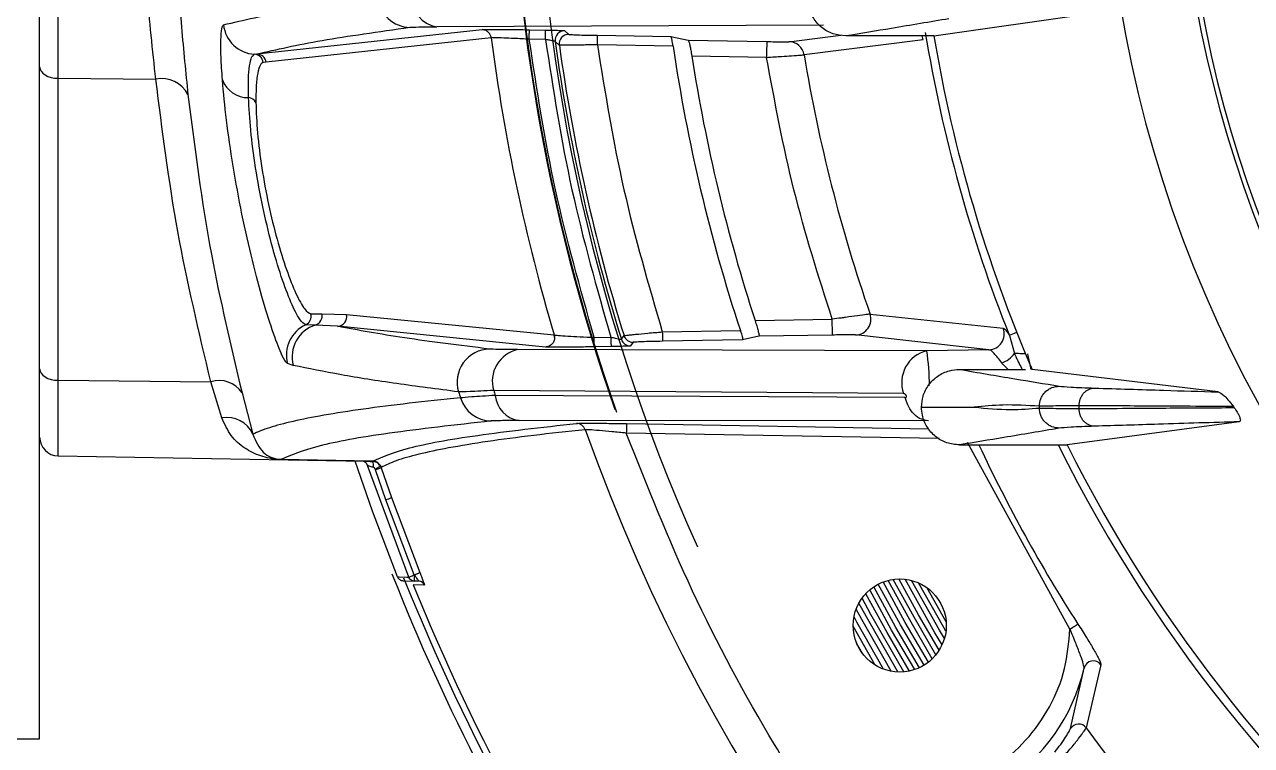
# Model space of a CAD drawing. Extents: x 11 to 120, y 2 to 94.
# Drawn here: x 110.288 to 112.238, y 39.008 to 40.154 of the extents above; entities that cross this region are included whole.
import ezdxf

# ---------------------------------------------------------------- set-up
doc = ezdxf.new("R2010")
doc.units = 0
doc.header["$MEASUREMENT"] = 0
doc.linetypes.add('SLD-Solid', pattern=[0])
doc.layers.add('OBJECT', color=7, linetype='CONTINUOUS')

msp = doc.modelspace()

# ---------------------------------------------------------------- linework, layer by layer
at = {"layer": 'OBJECT'}
for p, q in [((110.3116, 39.0189), (110.3116, 41.8825)), ((110.3411, 40.0686), (110.3411, 40.9692)), ((111.7336, 40.1359), (111.9827, 40.1717)), ((111.5581, 40.153), (110.9429, 40.1506)), ((110.6572, 40.1073), (111.0152, 40.1459)), ((111.0297, 40.1328), (110.6717, 40.0942)), ((111.1158, 40.1303), (111.0901, 40.1307)), ((111.0903, 40.1457), (111.1161, 40.1453)), ((111.1465, 40.1442), (111.1531, 40.1384)), ((111.1987, 40.1369), (111.3153, 40.1348)), ((111.3153, 40.1348), (111.3426, 40.1291)), ((111.3426, 40.1291), (111.4678, 40.1269)), ((111.5031, 40.1268), (111.5856, 40.1372)), ((111.7166, 40.1298), (111.5271, 40.1059)), ((111.7336, 40.1359), (111.5933, 40.1359)), ((111.1379, 40.1214), (111.1314, 40.1272)), ((111.3188, 40.1198), (111.1984, 40.1219)), ((110.6533, 40.1068), (110.6572, 40.1073)), ((110.6717, 40.0942), (110.6672, 40.0937)), ((111.4674, 40.1019), (111.3486, 40.104)), ((110.3411, 40.0686), (110.4964, 40.067)), ((110.3411, 39.5886), (110.3411, 40.0686)), ((110.743, 39.694), (110.7604, 39.6944)), ((110.7604, 39.6944), (110.7993, 39.6931)), ((110.7993, 39.6931), (111.1299, 39.6607)), ((111.4492, 39.6834), (111.5719, 39.6855)), ((111.632, 39.6938), (111.8437, 39.6712)), ((110.7503, 39.6764), (110.7347, 39.6767)), ((110.7852, 39.6744), (110.7503, 39.6764)), ((111.1159, 39.6415), (110.7852, 39.6744)), ((111.3017, 39.6656), (111.4258, 39.6677)), ((111.1305, 39.6565), (111.1299, 39.6608)), ((111.1299, 39.6607), (111.1304, 39.6565)), ((111.1933, 39.6567), (111.2198, 39.6572)), ((111.2201, 39.6422), (111.1936, 39.6417)), ((111.2366, 39.6538), (111.2408, 39.6596)), ((111.2554, 39.649), (111.2512, 39.6432)), ((111.4294, 39.6528), (111.302, 39.6506)), ((111.4552, 39.6585), (111.4294, 39.6528)), ((111.5723, 39.6605), (111.4552, 39.6585)), ((111.8211, 39.6372), (111.609, 39.6606)), ((111.8535, 39.66), (111.8616, 39.6313)), ((111.7221, 39.6355), (111.0716, 39.6373)), ((111.8211, 39.6372), (111.7221, 39.6355)), ((111.8823, 39.6304), (111.8875, 39.6059)), ((110.7149, 39.6123), (110.7057, 39.6151)), ((111.7742, 39.6059), (111.8792, 39.6059)), ((112.1856, 39.5701), (111.8897, 39.6059)), ((110.3411, 39.5886), (110.5838, 39.5861)), ((110.3411, 39.4684), (110.3411, 39.5886)), ((110.6013, 39.5289), (110.5838, 39.5861)), ((110.6334, 39.5688), (110.6506, 39.5028)), ((111.6853, 39.5676), (111.0336, 39.5725)), ((111.688, 39.561), (111.0361, 39.5646)), ((111.7138, 39.5458), (111.7138, 39.546)), ((111.9012, 39.5445), (111.9012, 39.5473)), ((111.9644, 39.5436), (111.9644, 39.5482)), ((111.7249, 39.524), (111.0741, 39.5245)), ((111.2447, 39.5197), (111.7255, 39.5113)), ((112.2191, 39.5228), (111.9454, 39.4859)), ((111.742, 39.496), (111.2444, 39.5047)), ((111.7742, 39.4859), (111.9454, 39.4859)), ((111.9499, 39.1931), (111.7871, 39.4896)), ((110.3411, 39.4684), (110.8286, 39.4599)), ((110.6949, 39.4628), (110.8409, 39.4602)), ((110.8409, 39.4601), (110.6949, 39.4627)), ((110.8985, 39.2757), (110.8328, 39.4534)), ((110.8407, 39.4597), (110.8409, 39.4601)), ((110.8409, 39.4602), (110.8409, 39.4601)), ((110.8454, 39.4463), (110.8451, 39.4473)), ((110.8621, 39.3987), (110.8454, 39.4463)), ((110.8547, 39.4496), (110.8534, 39.4524)), ((110.8548, 39.45), (110.8547, 39.4496)), ((110.8547, 39.4496), (110.8711, 39.4021)), ((110.8548, 39.45), (110.8548, 39.45)), ((110.9073, 39.2793), (110.8621, 39.3987)), ((110.8711, 39.4021), (110.9161, 39.283)), ((110.8806, 39.2763), (110.8834, 39.2762)), ((110.8834, 39.2762), (110.8956, 39.2758)), ((110.8956, 39.2758), (110.8985, 39.2757)), ((110.9161, 39.283), (110.9164, 39.2824)), ((110.8895, 39.27), (110.9075, 39.2694)), ((110.9237, 39.2629), (110.9057, 39.2635)), ((110.9148, 39.2691), (110.9075, 39.2694)), ((111.753, 39.2046), (111.7221, 39.2592)), ((111.6402, 39.136), (111.6052, 39.1978)), ((111.62, 39.1545), (111.6107, 39.171)), ((111.9992, 39.1363), (111.9757, 39.0362)), ((111.9509, 39.0352), (111.9723, 39.1312)), ((110.2636, 39.0189), (110.3116, 39.0189))]:
    msp.add_line(p, q, dxfattribs=at)
at = {"layer": 'OBJECT', "flags": 128}
for points in [[(111.0901, 40.1307), (111.0901, 40.1336), (111.0902, 40.1364), (111.0902, 40.139), (111.0903, 40.1412), (111.0903, 40.1431), (111.0903, 40.1445), (111.0903, 40.1454), (111.0903, 40.1457)], [(111.1158, 40.1303), (111.1159, 40.1332), (111.1159, 40.136), (111.116, 40.1385), (111.116, 40.1408), (111.1161, 40.1427), (111.1161, 40.1441), (111.1161, 40.1449), (111.1161, 40.1453)], [(111.1984, 40.1219), (111.1985, 40.1248), (111.1985, 40.1275), (111.1986, 40.1301), (111.1986, 40.1324), (111.1987, 40.1342), (111.1987, 40.1356), (111.1987, 40.1365), (111.1987, 40.1369)], [(111.7166, 40.1298), (111.7156, 40.134), (111.7148, 40.1359)], [(111.4678, 40.1269), (111.4678, 40.1264), (111.4678, 40.1249), (111.4678, 40.1226), (111.4677, 40.1194), (111.4676, 40.1157), (111.4676, 40.1114), (111.4675, 40.1067), (111.4674, 40.1019)], [(110.3116, 40.0866), (110.3122, 40.0831), (110.3138, 40.0798), (110.3165, 40.0767), (110.3202, 40.074), (110.3247, 40.0717), (110.3298, 40.0701), (110.3353, 40.069), (110.3411, 40.0686)], [(111.5723, 39.6605), (111.5723, 39.6611), (111.5723, 39.6626), (111.5722, 39.6649), (111.5722, 39.668), (111.5721, 39.6718), (111.572, 39.6761), (111.572, 39.6807), (111.5719, 39.6855)], [(111.3017, 39.6656), (111.3018, 39.6627), (111.3018, 39.6599), (111.3019, 39.6573), (111.3019, 39.6551), (111.302, 39.6532), (111.302, 39.6518), (111.302, 39.6509), (111.302, 39.6506)], [(111.8653, 39.6647), (111.8646, 39.6644), (111.8612, 39.6631), (111.8583, 39.6619), (111.856, 39.661), (111.8544, 39.6604), (111.8535, 39.66)], [(111.1936, 39.6417), (111.1936, 39.642), (111.1936, 39.6429), (111.1936, 39.6443), (111.1935, 39.6462), (111.1935, 39.6485), (111.1934, 39.651), (111.1934, 39.6538), (111.1933, 39.6567)], [(111.2198, 39.6572), (111.2199, 39.6543), (111.2199, 39.6515), (111.22, 39.6489), (111.22, 39.6467), (111.2201, 39.6448), (111.2201, 39.6434), (111.2201, 39.6425), (111.2201, 39.6422)], [(111.8794, 39.6305), (111.8792, 39.6305), (111.8762, 39.6306), (111.8733, 39.6308), (111.8706, 39.6309), (111.868, 39.631), (111.8656, 39.6311), (111.8634, 39.6312), (111.8616, 39.6313)], [(110.3116, 39.6066), (110.3122, 39.6031), (110.3138, 39.5998), (110.3165, 39.5967), (110.3202, 39.594), (110.3247, 39.5917), (110.3298, 39.5901), (110.3353, 39.589), (110.3411, 39.5886)], [(111.7138, 39.5458), (111.7143, 39.5459), (111.7147, 39.5459)], [(111.2447, 39.5197), (111.2447, 39.5194), (111.2446, 39.5185), (111.2446, 39.5171), (111.2446, 39.5152), (111.2445, 39.513), (111.2445, 39.5104), (111.2445, 39.5076), (111.2444, 39.5047)], [(110.8806, 39.2763), (110.841, 39.3805), (110.8133, 39.4601)], [(111.7368, 39.1524), (111.7021, 39.2119), (111.669, 39.2722)], [(111.7418, 39.1595), (111.709, 39.2158), (111.6776, 39.2729)], [(111.7466, 39.1682), (111.7352, 39.1874), (111.6876, 39.2724)], [(111.703, 39.1288), (111.6663, 39.1917), (111.6314, 39.2554)], [(111.7105, 39.1318), (111.6732, 39.1956), (111.6378, 39.2602)], [(111.7178, 39.1358), (111.6805, 39.1997), (111.645, 39.2645)], [(111.7247, 39.1406), (111.6878, 39.2038), (111.6526, 39.268)], [(111.731, 39.1461), (111.695, 39.2079), (111.6606, 39.2705)], [(111.7502, 39.178), (111.7423, 39.1915), (111.6979, 39.2705)], [(111.7526, 39.1896), (111.7491, 39.1955), (111.709, 39.2666)], [(111.6762, 39.125), (111.6261, 39.2125), (111.6143, 39.2344)], [(111.6857, 39.1252), (111.6334, 39.2165), (111.6194, 39.2424)], [(111.6946, 39.1265), (111.659, 39.1875), (111.6251, 39.2493)], [(111.6536, 39.1295), (111.6111, 39.2043), (111.6065, 39.2127)], [(111.6656, 39.1262), (111.6187, 39.2084), (111.6098, 39.2247)], [(111.9499, 39.1931), (111.9522, 39.1946), (111.9544, 39.196), (111.9565, 39.1973), (111.9583, 39.1985), (111.9599, 39.1995), (111.9611, 39.2003), (111.962, 39.2009), (111.9625, 39.2012)]]:
    msp.add_lwpolyline(points, dxfattribs=at)
at = {"layer": 'OBJECT'}
msp.add_circle((111.6792, 39.1989), 0.074, dxfattribs=at)
for centre, radius, start, end in [((114.0116, 40.5189), 2.0098, 135.4001, 224.5999), ((114.0116, 40.5189), 1.8907, 138.3698, 221.6302), ((114.0116, 40.5189), 1.8831, 138.6329, 221.3671), ((114.0116, 40.5189), 2.9107, 155.7609, 204.2391), ((114.0116, 40.5189), 2.9515, 160.6731, 199.3269), ((114.0116, 40.5189), 2.9505, 160.5838, 199.4162), ((110.9014, 40.2019), 0.0524, 185.6746, 268.697), ((110.9504, 40.1971), 0.0471, 177.8397, 260.9475), ((110.6562, 40.1592), 0.0525, 186.1133, 266.8308), ((114.0116, 40.5189), 3.0068, 187.3777, 196.5831), ((114.0116, 40.5189), 3.0068, 187.3777, 196.5831), ((111.1463, 40.1292), 0.015, 89.0244, 187.7188), ((111.1528, 40.1234), 0.015, 89.0258, 187.8498), ((114.0116, 40.5189), 2.3227, 189.3487, 201.7023), ((114.0116, 40.5189), 2.31, 189.5438, 203.2808), ((114.0116, 40.5189), 2.9067, 187.7442, 197.3155), ((114.0116, 40.5189), 2.901, 187.876, 197.2309), ((114.0116, 40.5189), 2.7223, 188.4312, 198.2199), ((111.5025, 40.1019), 0.0249, 9.2359, 88.6977), ((110.6524, 40.0919), 0.0149, 6.9843, 86.5632), ((110.6569, 40.0923), 0.0149, 6.9984, 88.6172), ((114.0116, 40.5189), 2.6951, 188.8556, 198.0596), ((114.0116, 40.5189), 2.5186, 189.4377, 199.1243), ((110.5065, 40.0224), 0.0457, 26.2358, 102.7698), ((110.6429, 40.0812), 0.0433, 200.2316, 271.156), ((110.6432, 40.0245), 0.0134, 24.068, 87.8165), ((110.7284, 39.6904), 0.015, 294.9098, 14.052), ((110.7458, 39.6908), 0.015, 287.3222, 14.1875), ((110.7848, 39.6893), 0.015, 271.5619, 14.288), ((111.6084, 39.6857), 0.025, 271.5008, 18.9277), ((110.7565, 39.6288), 0.0526, 114.4662, 195.1019), ((110.7656, 39.6261), 0.0526, 106.9452, 195.2625), ((111.8204, 39.6622), 0.025, 271.5261, 21.1214), ((111.13, 39.6604), 0.000362, 103.4347, 109.635), ((111.2509, 39.6582), 0.015, 197.3297, 270.986), ((111.2551, 39.664), 0.015, 197.2468, 270.984), ((111.0279, 39.5858), 0.0525, 91.4584, 197.2006), ((111.0826, 39.5873), 0.0512, 102.3928, 196.9058), ((111.7342, 39.585), 0.0519, 103.4062, 199.6375), ((111.446, 39.5869), 0.2803, 358.5528, 9.9891), ((111.8306, 39.6522), 0.0374, 286.7506, 326.0142), ((110.5974, 39.5451), 0.0431, 33.247, 108.3204), ((114.0116, 40.5189), 3.1787, 197.364, 197.5454), ((114.0116, 40.5189), 3.1248, 197.6308, 197.7829), ((111.0803, 39.5684), 0.0443, 184.9807, 261.9467), ((111.0307, 39.5761), 0.0523, 197.2322, 268.7609), ((110.6092, 39.4843), 0.0454, 24.1446, 100.0658), ((111.165, 39.5052), 0.0149, 19.2775, 88.7705), ((114.0116, 40.5189), 3.0068, 199.6027, 266.1975), ((110.3416, 39.4984), 0.03, 180, 269), ((114.0116, 40.5189), 2.4363, 205.0881, 212.7431), ((114.0116, 40.5189), 2.3227, 206.4068, 258.4514), ((114.0116, 40.5189), 2.31, 206.5633, 254.6991), ((110.693, 39.4627), 0.00191, 358.8578, 1.1422), ((110.8234, 39.4502), 0.00997, 18.5673, 76.7216), ((110.8279, 39.4526), 0.0147, 350.9731, 29.3084), ((110.8406, 39.4452), 0.015, 18.7103, 88.9774), ((110.8406, 39.4451), 0.015, 18.8085, 88.9923), ((110.7737, 39.5731), 0.1447, 299.5824, 303.4223), ((110.7747, 39.6623), 0.2272, 288.1552, 290.593), ((110.7916, 39.6036), 0.2166, 288.9925, 291.55), ((114.0116, 40.5189), 3.375, 201.519, 213.2401), ((114.0116, 40.5189), 3.36, 201.7309, 215.6734), ((110.8374, 39.4602), 0.1939, 291.1312, 293.9487), ((110.9758, 39.2743), 0.0685, 176.0346, 184.1048), ((110.9582, 39.1577), 0.1315, 108.561, 112.7149), ((114.0116, 40.5189), 3.35, 202.0083, 215.5044), ((110.9144, 39.2592), 0.00999, 22.1046, 88.0008), ((111.9869, 39.1275), 0.0151, 35.4458, 165.8624), ((111.6792, 39.1989), 0.3008, 259.9202, 346.9959), ((111.9636, 39.0272), 0.015, 36.4432, 148.2671), ((114.0116, 40.5189), 2.5186, 216.0659, 237.6208)]:
    msp.add_arc(centre, radius, start, end, dxfattribs=at)
at = {"layer": 'OBJECT', "color": 7, "linetype": 'SLD-Solid', "lineweight": 15}
for radius, start, end in [(5.0469, 185.0381, 264.7135), (4.9469, 185.8926, 264.1122), (4.8857, 186.0606, 263.9478), (4.6263, 186.7976, 263.2024), (4.4142, 187.4899, 262.5279)]:
    msp.add_arc((114.0116, 40.5189), radius, start, end, dxfattribs=at)
at = {"layer": 'OBJECT'}
msp.add_ellipse((113.6409, 40.5189), major_axis=(1.7429, 0), ratio=0.977124, start_param=3.749125, end_param=3.750253, dxfattribs=at)
for points, knots in [([(110.4964, 40.067), (110.4938, 40.09), (110.4889, 40.1345), (110.4824, 40.2064), (110.476, 40.2936), (110.4711, 40.398), (110.4691, 40.5184), (110.471, 40.6389), (110.4766, 40.757), (110.4854, 40.8704), (110.4927, 40.9374), (110.4964, 40.9708)], [0, 0, 0, 0, 0.08716, 0.168378, 0.249872, 0.377198, 0.499566, 0.621999, 0.749352, 0.874781, 1, 1, 1, 1]), ([(110.5213, 40.5189), (110.5216, 40.4763), (110.5224, 40.3909), (110.5282, 40.2665), (110.5367, 40.1479), (110.5439, 40.0777), (110.5474, 40.0426)], [0, 0, 0, 0, 0.249549, 0.499968, 0.749833, 1, 1, 1, 1]), ([(110.604, 40.1536), (110.636, 40.1611), (110.6996, 40.1758), (110.7996, 40.1898), (110.8492, 40.1968)], [0, 0, 0, 0, 0.50338, 1, 1, 1, 1]), ([(111.5933, 40.1359), (111.5865, 40.1366), (111.5728, 40.1379), (111.5546, 40.1484), (111.541, 40.1638), (111.534, 40.1806), (111.5333, 40.1915), (111.533, 40.1958)], [0, 0, 0, 0, 0.217202, 0.434334, 0.650167, 0.864393, 1, 1, 1, 1]), ([(110.6023, 40.0662), (110.6014, 40.079), (110.5997, 40.1044), (110.5996, 40.1314), (110.6009, 40.1496), (110.603, 40.1523), (110.604, 40.1536)], [0, 0, 0, 0, 0.251427, 0.50031, 0.75055, 1, 1, 1, 1]), ([(110.6572, 40.1073), (110.6888, 40.1145), (110.752, 40.1289), (110.8508, 40.1427), (110.9002, 40.1496)], [0, 0, 0, 0, 0.499931, 1, 1, 1, 1]), ([(110.9002, 40.1496), (110.9037, 40.1498), (110.9108, 40.1503), (110.9323, 40.1505), (110.9429, 40.1506)], [0, 0, 0, 0, 0.50155, 1, 1, 1, 1]), ([(111.7574, 40.1632), (111.7271, 40.1581), (111.6732, 40.149), (111.6177, 40.1399), (111.5933, 40.1359)], [0, 0, 0, 0, 0.560008, 1, 1, 1, 1]), ([(111.0152, 40.1459), (111.0173, 40.146), (111.0213, 40.1462), (111.0392, 40.1463), (111.0629, 40.1462), (111.0812, 40.1459), (111.0903, 40.1457)], [0, 0, 0, 0, 0.249736, 0.499486, 0.74926, 1, 1, 1, 1]), ([(111.0297, 40.1328), (111.0293, 40.1345), (111.0285, 40.138), (111.0251, 40.1423), (111.0204, 40.1453), (111.0169, 40.1457), (111.0152, 40.1459)], [0, 0, 0, 0, 0.241912, 0.499998, 0.758083, 1, 1, 1, 1]), ([(111.0901, 40.1307), (111.082, 40.1311), (111.0673, 40.1319), (111.0484, 40.1327), (111.0346, 40.133), (111.0313, 40.1329), (111.0297, 40.1328)], [0, 0, 0, 0, 0.275543, 0.500053, 0.755367, 1, 1, 1, 1]), ([(111.1933, 39.6567), (111.1712, 39.7346), (111.127, 39.8905), (111.1024, 40.0507), (111.0901, 40.1307)], [0, 0, 0, 0, 0.5, 1, 1, 1, 1]), ([(111.1314, 40.1272), (111.1311, 40.1273), (111.1307, 40.1275), (111.1287, 40.128), (111.1264, 40.1284), (111.1234, 40.129), (111.1197, 40.1297), (111.1172, 40.1301), (111.1158, 40.1303)], [0, 0, 0, 0, 0.237397, 0.365483, 0.49985, 0.685091, 0.826417, 1, 1, 1, 1]), ([(111.1158, 40.1303), (111.1283, 40.0504), (111.1531, 39.8905), (111.1976, 39.7349), (111.2198, 39.6572)], [0, 0, 0, 0, 0.5, 1, 1, 1, 1]), ([(111.1161, 40.1453), (111.12, 40.1452), (111.1278, 40.1451), (111.1378, 40.1448), (111.1449, 40.1445), (111.146, 40.1443), (111.1465, 40.1442)], [0, 0, 0, 0, 0.250074, 0.499948, 0.749383, 1, 1, 1, 1]), ([(111.1531, 40.1384), (111.1538, 40.1383), (111.1554, 40.1381), (111.1661, 40.1376), (111.1811, 40.1372), (111.1928, 40.137), (111.1987, 40.1369)], [0, 0, 0, 0, 0.249938, 0.499709, 0.749412, 1, 1, 1, 1]), ([(111.3188, 40.1198), (111.3185, 40.1215), (111.318, 40.1249), (111.3171, 40.1295), (111.3162, 40.1329), (111.3156, 40.1346), (111.3154, 40.1348), (111.3153, 40.1348)], [0, 0, 0, 0, 0.220986, 0.441921, 0.663505, 0.883737, 1, 1, 1, 1]), ([(111.3426, 40.1291), (111.3429, 40.1288), (111.3435, 40.1281), (111.3448, 40.1236), (111.3463, 40.1172), (111.3476, 40.1102), (111.3483, 40.1057), (111.3486, 40.104)], [0, 0, 0, 0, 0.215815, 0.431524, 0.64986, 0.870923, 1, 1, 1, 1]), ([(111.1984, 40.1219), (111.1934, 40.1218), (111.1856, 40.1216), (111.1708, 40.1214), (111.1581, 40.1212), (111.148, 40.1211), (111.1403, 40.1212), (111.1389, 40.1213), (111.1379, 40.1214)], [0, 0, 0, 0, 0.160614, 0.251042, 0.500138, 0.632039, 0.759464, 1, 1, 1, 1]), ([(111.1984, 40.1219), (111.2109, 40.0447), (111.236, 39.8905), (111.2798, 39.7406), (111.3017, 39.6656)], [0, 0, 0, 0, 0.499999, 1, 1, 1, 1]), ([(111.4678, 40.1269), (111.4721, 40.1269), (111.4806, 40.1267), (111.4917, 40.1266), (111.5001, 40.1267), (111.5021, 40.1268), (111.5031, 40.1268)], [0, 0, 0, 0, 0.250056, 0.500017, 0.749736, 1, 1, 1, 1]), ([(110.6438, 40.0379), (110.6436, 40.0481), (110.6433, 40.0682), (110.6452, 40.0895), (110.6484, 40.1037), (110.6517, 40.1058), (110.6533, 40.1068)], [0, 0, 0, 0, 0.2510338, 0.4998421, 0.7502371, 1, 1, 1, 1]), ([(110.6672, 40.0937), (110.6654, 40.0928), (110.6619, 40.0909), (110.6581, 40.0778), (110.6556, 40.0581), (110.6555, 40.0394), (110.6555, 40.03)], [0, 0, 0, 0, 0.249686, 0.500038, 0.748854, 1, 1, 1, 1]), ([(111.4674, 40.1019), (111.4718, 40.1022), (111.48, 40.1027), (111.4938, 40.1035), (111.5088, 40.1044), (111.5223, 40.1054), (111.5255, 40.1058), (111.5271, 40.1059)], [0, 0, 0, 0, 0.150498, 0.284212, 0.500574, 0.757154, 1, 1, 1, 1]), ([(111.5719, 39.6855), (111.5501, 39.7538), (111.5066, 39.8905), (111.4805, 40.0314), (111.4674, 40.1019)], [0, 0, 0, 0, 0.499999, 1, 1, 1, 1]), ([(110.5838, 39.5861), (110.5649, 39.6655), (110.527, 39.8249), (110.5066, 39.9862), (110.4964, 40.067)], [0, 0, 0, 0, 0.498788, 1, 1, 1, 1]), ([(110.7057, 39.6151), (110.7031, 39.6181), (110.698, 39.6241), (110.6839, 39.6604), (110.6673, 39.7123), (110.6497, 39.778), (110.6329, 39.8521), (110.6188, 39.9291), (110.6079, 40.0043), (110.6041, 40.0456), (110.6023, 40.0662)], [0, 0, 0, 0, 0.125399, 0.250033, 0.374938, 0.500007, 0.625107, 0.75017, 0.875155, 1, 1, 1, 1]), ([(110.5474, 40.0426), (110.5582, 39.9578), (110.5785, 39.799), (110.616, 39.642), (110.6334, 39.5688)], [0, 0, 0, 0, 0.5337315, 1, 1, 1, 1]), ([(110.7347, 39.6767), (110.7316, 39.6787), (110.7254, 39.6826), (110.7114, 39.7108), (110.6959, 39.7518), (110.6802, 39.8043), (110.6659, 39.8641), (110.6544, 39.9266), (110.6464, 39.9878), (110.6446, 40.0212), (110.6438, 40.0379)], [0, 0, 0, 0, 0.1259449, 0.2510612, 0.3759101, 0.5005463, 0.6251221, 0.7498254, 0.8747778, 1, 1, 1, 1]), ([(110.6555, 40.03), (110.656, 40.0145), (110.6572, 39.9834), (110.6644, 39.9262), (110.6751, 39.8676), (110.6888, 39.8116), (110.7041, 39.7627), (110.7193, 39.7247), (110.7333, 39.699), (110.7397, 39.6957), (110.743, 39.694)], [0, 0, 0, 0, 0.124851, 0.24967, 0.374508, 0.499432, 0.624474, 0.749587, 0.874619, 1, 1, 1, 1]), ([(111.4492, 39.6834), (111.4501, 39.6805), (111.452, 39.6748), (111.4541, 39.6672), (111.4553, 39.6616), (111.4556, 39.6589), (111.4553, 39.6586), (111.4552, 39.6585)], [0, 0, 0, 0, 0.226997, 0.454286, 0.673654, 0.882632, 1, 1, 1, 1]), ([(111.632, 39.6938), (111.6304, 39.6936), (111.6271, 39.6933), (111.6128, 39.6913), (111.5978, 39.6892), (111.5839, 39.6873), (111.5766, 39.6862), (111.5719, 39.6855)], [0, 0, 0, 0, 0.239222, 0.499413, 0.749031, 0.83492, 1, 1, 1, 1]), ([(111.0266, 39.6383), (110.9794, 39.6441), (110.8848, 39.6559), (110.8185, 39.6682), (110.7852, 39.6744)], [0, 0, 0, 0, 0.498752, 1, 1, 1, 1]), ([(111.2408, 39.6596), (111.2417, 39.6597), (111.2432, 39.66), (111.251, 39.6609), (111.2613, 39.6619), (111.2783, 39.6635), (111.2939, 39.6649), (111.3017, 39.6656)], [0, 0, 0, 0, 0.243736, 0.370645, 0.50077, 0.750266, 1, 1, 1, 1]), ([(111.4258, 39.6677), (111.4264, 39.666), (111.4275, 39.6626), (111.4287, 39.658), (111.4295, 39.6547), (111.4297, 39.6531), (111.4295, 39.6529), (111.4294, 39.6528)], [0, 0, 0, 0, 0.227063, 0.454414, 0.673651, 0.882512, 1, 1, 1, 1]), ([(111.8437, 39.6712), (111.8449, 39.6706), (111.8473, 39.6694), (111.8515, 39.6631), (111.8535, 39.66)], [0, 0, 0, 0, 0.502301, 1, 1, 1, 1]), ([(111.1305, 39.6565), (111.1303, 39.6546), (111.1299, 39.6516), (111.128, 39.648), (111.1254, 39.645), (111.1213, 39.6422), (111.1176, 39.6417), (111.1159, 39.6415)], [0, 0, 0, 0, 0.251224, 0.383336, 0.515964, 0.770806, 1, 1, 1, 1]), ([(111.1936, 39.6417), (111.1843, 39.6416), (111.1657, 39.6413), (111.1413, 39.6411), (111.1226, 39.6412), (111.1181, 39.6414), (111.1159, 39.6415)], [0, 0, 0, 0, 0.250139, 0.500157, 0.750082, 1, 1, 1, 1]), ([(111.1299, 39.6608), (111.1316, 39.6605), (111.1353, 39.66), (111.1506, 39.659), (111.1708, 39.6578), (111.1858, 39.6571), (111.1933, 39.6567)], [0, 0, 0, 0, 0.239397, 0.499824, 0.74984, 1, 1, 1, 1]), ([(111.2198, 39.6572), (111.2222, 39.6566), (111.2263, 39.6557), (111.2309, 39.6547), (111.2336, 39.6542), (111.2353, 39.6539), (111.2364, 39.6537), (111.2365, 39.6538), (111.2366, 39.6538)], [0, 0, 0, 0, 0.289508, 0.499704, 0.634355, 0.761754, 0.883155, 1, 1, 1, 1]), ([(111.2512, 39.6432), (111.251, 39.6432), (111.2508, 39.6431), (111.2482, 39.6429), (111.2423, 39.6427), (111.232, 39.6424), (111.2241, 39.6423), (111.2201, 39.6422)], [0, 0, 0, 0, 0.12539, 0.250871, 0.500279, 0.749234, 1, 1, 1, 1]), ([(111.302, 39.6506), (111.2961, 39.6505), (111.2842, 39.6502), (111.2688, 39.6498), (111.2599, 39.6494), (111.256, 39.6492), (111.2556, 39.6491), (111.2554, 39.649)], [0, 0, 0, 0, 0.2497964, 0.4993225, 0.7486393, 0.8742464, 1, 1, 1, 1]), ([(111.609, 39.6606), (111.6079, 39.6607), (111.6058, 39.6608), (111.5969, 39.6608), (111.5854, 39.6608), (111.5767, 39.6606), (111.5723, 39.6605)], [0, 0, 0, 0, 0.249807, 0.499703, 0.749172, 1, 1, 1, 1]), ([(111.0716, 39.6373), (111.0604, 39.6374), (111.0381, 39.6375), (111.0304, 39.638), (111.0266, 39.6383)], [0, 0, 0, 0, 0.501563, 1, 1, 1, 1]), ([(111.8413, 39.6164), (111.8371, 39.6219), (111.8305, 39.6303), (111.8241, 39.6362), (111.8221, 39.6369), (111.8211, 39.6372)], [0, 0, 0, 0, 0.4980807, 0.7579403, 1, 1, 1, 1]), ([(111.8616, 39.6313), (111.862, 39.6303), (111.8627, 39.6288), (111.8638, 39.6262), (111.8654, 39.6227), (111.8684, 39.6164), (111.8714, 39.6105), (111.8735, 39.6065), (111.8738, 39.6059)], [0, 0, 0, 0, 0.120326, 0.194795, 0.319342, 0.535997, 0.929097, 1, 1, 1, 1]), ([(110.9777, 39.5702), (110.9441, 39.5746), (110.875, 39.5835), (110.7866, 39.5975), (110.7392, 39.6073), (110.7149, 39.6123)], [0, 0, 0, 0, 0.315, 0.648332, 1, 1, 1, 1]), ([(111.7138, 39.546), (111.7144, 39.5519), (111.7155, 39.5645), (111.7246, 39.582), (111.7392, 39.5962), (111.7566, 39.6045), (111.7688, 39.6055), (111.7742, 39.6059)], [0, 0, 0, 0, 0.187681, 0.400355, 0.613499, 0.82795, 1, 1, 1, 1]), ([(111.7742, 39.6059), (111.8033, 39.6009), (111.8554, 39.5921), (111.9092, 39.5832), (111.9329, 39.5793)], [0, 0, 0, 0, 0.560011, 1, 1, 1, 1]), ([(111.8514, 39.6059), (111.8507, 39.6065), (111.8468, 39.6099), (111.8438, 39.6134), (111.8413, 39.6164)], [0, 0, 0, 0, 0.177897, 1, 1, 1, 1]), ([(111.0336, 39.5725), (111.0195, 39.5717), (110.9917, 39.5702), (110.9824, 39.5702), (110.9777, 39.5702)], [0, 0, 0, 0, 0.509049, 1, 1, 1, 1]), ([(111.0361, 39.5646), (111.0221, 39.5637), (110.9944, 39.562), (110.9853, 39.5611), (110.9808, 39.5606)], [0, 0, 0, 0, 0.5068029, 1, 1, 1, 1]), ([(111.688, 39.561), (111.6884, 39.561), (111.6889, 39.5611), (111.6894, 39.5615), (111.6897, 39.562), (111.6898, 39.5626), (111.6898, 39.5633), (111.6896, 39.564), (111.6892, 39.565), (111.6884, 39.566), (111.6874, 39.5668), (111.6863, 39.5674), (111.6856, 39.5675), (111.6853, 39.5676)], [0, 0, 0, 0, 0.1357382, 0.1945999, 0.250836, 0.311594, 0.3751405, 0.4380521, 0.5008882, 0.6198025, 0.7509404, 0.873702, 1, 1, 1, 1]), ([(111.9012, 39.5473), (111.9016, 39.5514), (111.9023, 39.5575), (111.9062, 39.565), (111.9103, 39.5701), (111.9154, 39.5742), (111.9228, 39.5782), (111.929, 39.5789), (111.9329, 39.5793)], [0, 0, 0, 0, 0.239492, 0.368378, 0.5, 0.631621, 0.760514, 1, 1, 1, 1]), ([(111.9329, 39.5793), (111.9377, 39.5788), (111.9473, 39.5777), (111.9749, 39.5767), (111.9887, 39.5762)], [0, 0, 0, 0, 0.498895, 1, 1, 1, 1]), ([(111.9644, 39.5482), (111.9648, 39.5517), (111.9653, 39.5571), (111.9684, 39.5636), (111.9715, 39.5681), (111.9754, 39.5717), (111.981, 39.5752), (111.9857, 39.5758), (111.9887, 39.5762)], [0, 0, 0, 0, 0.239573, 0.368439, 0.5, 0.631568, 0.760427, 1, 1, 1, 1]), ([(111.9887, 39.5762), (112.0256, 39.5751), (112.0915, 39.573), (112.1568, 39.571), (112.1856, 39.5701)], [0, 0, 0, 0, 0.559989, 1, 1, 1, 1]), ([(112.1856, 39.5701), (112.1882, 39.5688), (112.1924, 39.5668), (112.2008, 39.5585), (112.2068, 39.5507), (112.2099, 39.5467)], [0, 0, 0, 0, 0.472798, 0.731903, 1, 1, 1, 1]), ([(110.9808, 39.5606), (110.9528, 39.5578), (110.8961, 39.552), (110.824, 39.5427), (110.7623, 39.5331), (110.7129, 39.5233), (110.6745, 39.5133), (110.6586, 39.5063), (110.6506, 39.5028)], [0, 0, 0, 0, 0.1611428, 0.3277987, 0.4999716, 0.6645325, 0.8312073, 1, 1, 1, 1]), ([(111.7248, 39.524), (111.72, 39.5249), (111.7107, 39.5265), (111.6994, 39.5364), (111.6918, 39.5483), (111.6892, 39.557), (111.688, 39.561)], [0, 0, 0, 0, 0.295102, 0.569758, 0.80696, 1, 1, 1, 1]), ([(111.7147, 39.5459), (111.7145, 39.5459), (111.7142, 39.546), (111.714, 39.546), (111.7138, 39.546)], [0, 0, 0, 0, 0.56004, 1, 1, 1, 1]), ([(111.7742, 39.4859), (111.7673, 39.4866), (111.7537, 39.4879), (111.7355, 39.4984), (111.7219, 39.5138), (111.7148, 39.5306), (111.7141, 39.5415), (111.7138, 39.5458)], [0, 0, 0, 0, 0.217201, 0.43433, 0.650163, 0.86439, 1, 1, 1, 1]), ([(111.7147, 39.5459), (111.7148, 39.5459), (111.7294, 39.5459), (111.7544, 39.5459), (111.7819, 39.5459), (111.795, 39.5459), (111.7976, 39.5459), (111.7977, 39.5459)], [0, 0, 0, 0, 0.002464, 0.527442, 0.903158, 0.997088, 1, 1, 1, 1]), ([(111.9012, 39.5473), (111.8819, 39.5485), (111.8474, 39.5507), (111.8129, 39.5474), (111.7977, 39.5459)], [0, 0, 0, 0, 0.559937, 1, 1, 1, 1]), ([(111.7977, 39.5459), (111.817, 39.544), (111.8515, 39.5407), (111.886, 39.5433), (111.9012, 39.5445)], [0, 0, 0, 0, 0.560064, 1, 1, 1, 1]), ([(111.9644, 39.5482), (111.9491, 39.548), (111.9185, 39.5477), (111.907, 39.5475), (111.9012, 39.5473)], [0, 0, 0, 0, 0.500038, 1, 1, 1, 1]), ([(111.9329, 39.5125), (111.929, 39.5129), (111.9228, 39.5136), (111.9154, 39.5176), (111.9103, 39.5217), (111.9062, 39.5268), (111.9023, 39.5343), (111.9016, 39.5405), (111.9012, 39.5445)], [0, 0, 0, 0, 0.239487, 0.368379, 0.500001, 0.631623, 0.760519, 1, 1, 1, 1]), ([(111.9012, 39.5445), (111.907, 39.5443), (111.9185, 39.5441), (111.9491, 39.5438), (111.9644, 39.5436)], [0, 0, 0, 0, 0.499962, 1, 1, 1, 1]), ([(112.2099, 39.5467), (112.1641, 39.5471), (112.0823, 39.5476), (112.0004, 39.548), (111.9644, 39.5482)], [0, 0, 0, 0, 0.5599969, 1, 1, 1, 1]), ([(111.9644, 39.5436), (112.0105, 39.5439), (112.0927, 39.5445), (112.1749, 39.545), (112.211, 39.5452)], [0, 0, 0, 0, 0.5599982, 1, 1, 1, 1]), ([(112.211, 39.5452), (112.2119, 39.5439), (112.2133, 39.5419), (112.2155, 39.5385), (112.2171, 39.5356), (112.2184, 39.5331), (112.2195, 39.5306), (112.2205, 39.5278), (112.2212, 39.5236), (112.22, 39.5231), (112.2191, 39.5228)], [0, 0, 0, 0, 0.113354, 0.188716, 0.241997, 0.295667, 0.342485, 0.417956, 0.560437, 1, 1, 1, 1]), ([(110.6949, 39.4627), (110.6945, 39.4627), (110.6935, 39.4627), (110.6914, 39.4628), (110.6883, 39.463), (110.6833, 39.4636), (110.6747, 39.465), (110.6586, 39.4693), (110.6374, 39.4798), (110.6146, 39.4991), (110.6058, 39.519), (110.6013, 39.5289)], [0, 0, 0, 0, 0.006485, 0.013719, 0.031593, 0.062972, 0.125806, 0.2514, 0.500146, 0.748658, 1, 1, 1, 1]), ([(111.0741, 39.5245), (111.063, 39.5245), (111.0407, 39.5245), (111.0333, 39.5241), (111.0295, 39.5239)], [0, 0, 0, 0, 0.4986893, 1, 1, 1, 1]), ([(111.9887, 39.5156), (111.9857, 39.516), (111.981, 39.5166), (111.9754, 39.5201), (111.9715, 39.5237), (111.9684, 39.5282), (111.9653, 39.5347), (111.9648, 39.5401), (111.9644, 39.5436)], [0, 0, 0, 0, 0.239574, 0.368432, 0.49999, 0.63155, 0.760416, 1, 1, 1, 1]), ([(111.0295, 39.5239), (110.9722, 39.5175), (110.8575, 39.5046), (110.746, 39.4842), (110.7119, 39.4699), (110.6949, 39.4628)], [0, 0, 0, 0, 0.333112, 0.666662, 1, 1, 1, 1]), ([(110.8409, 39.4602), (110.8574, 39.4672), (110.8904, 39.4813), (110.9984, 39.5013), (111.1097, 39.5138), (111.1653, 39.5201)], [0, 0, 0, 0, 0.3333562, 0.6669607, 1, 1, 1, 1]), ([(111.1791, 39.5101), (111.151, 39.5071), (111.0938, 39.5009), (111.0217, 39.4912), (110.9606, 39.4812), (110.9125, 39.471), (110.876, 39.4607), (110.8619, 39.4536), (110.8548, 39.45)], [0, 0, 0, 0, 0.160827, 0.327495, 0.500007, 0.664527, 0.83119, 1, 1, 1, 1]), ([(111.1653, 39.5201), (111.1675, 39.5202), (111.172, 39.5204), (111.1914, 39.5204), (111.2164, 39.5202), (111.2352, 39.5199), (111.2447, 39.5197)], [0, 0, 0, 0, 0.249711, 0.499494, 0.749374, 1, 1, 1, 1]), ([(111.2444, 39.5047), (111.2367, 39.5054), (111.2214, 39.5069), (111.2007, 39.5088), (111.1845, 39.51), (111.1808, 39.5101), (111.1791, 39.5101)], [0, 0, 0, 0, 0.2507602, 0.5007351, 0.7604517, 1, 1, 1, 1]), ([(111.9329, 39.5125), (111.9037, 39.5075), (111.8515, 39.4987), (111.7978, 39.4898), (111.7742, 39.4859)], [0, 0, 0, 0, 0.560009, 1, 1, 1, 1]), ([(111.9887, 39.5156), (111.9749, 39.5151), (111.9473, 39.5141), (111.9377, 39.513), (111.9329, 39.5125)], [0, 0, 0, 0, 0.501105, 1, 1, 1, 1]), ([(112.2191, 39.5228), (112.1763, 39.5214), (112.0999, 39.519), (112.0227, 39.5166), (111.9887, 39.5156)], [0, 0, 0, 0, 0.5600129, 1, 1, 1, 1]), ([(110.6506, 39.5028), (110.6554, 39.492), (110.6627, 39.4755), (110.6772, 39.4672), (110.6848, 39.4643), (110.689, 39.4634), (110.6914, 39.463), (110.6928, 39.4629), (110.6938, 39.4628), (110.6944, 39.4628), (110.6947, 39.4628), (110.6949, 39.4628), (110.6949, 39.4628)], [0, 0, 0, 0, 0.496699, 0.7520312, 0.8811108, 0.944765, 0.975296, 0.9892337, 0.9951733, 0.9976836, 0.9988504, 1, 1, 1, 1]), ([(113.8094, 37.5787), (113.719, 37.5873), (113.5368, 37.6047), (113.2658, 37.6634), (112.9968, 37.747), (112.7333, 37.8582), (112.4793, 37.9958), (112.2391, 38.1584), (112.016, 38.3437), (111.8129, 38.5493), (111.6327, 38.7712), (111.4774, 39.0063), (111.3455, 39.2501), (111.2779, 39.4203), (111.2444, 39.5047)], [0, 0, 0, 0, 0.080292, 0.161895, 0.244722, 0.329339, 0.414466, 0.5, 0.585539, 0.670666, 0.755278, 0.83811, 0.919711, 1, 1, 1, 1]), ([(110.8281, 39.4597), (110.8281, 39.4597), (110.8279, 39.4597), (110.8283, 39.4593), (110.8291, 39.4585), (110.8299, 39.4577), (110.8304, 39.4573)], [0, 0, 0, 0, 0.018675, 0.371133, 0.696722, 1, 1, 1, 1]), ([(110.8286, 39.4599), (110.8287, 39.4599), (110.83, 39.4598), (110.8342, 39.4598), (110.8385, 39.4598), (110.8407, 39.4597)], [0, 0, 0, 0, 0.0336102, 0.5111901, 1, 1, 1, 1]), ([(110.8424, 39.4503), (110.8412, 39.4506), (110.8387, 39.4513), (110.8357, 39.4522), (110.8335, 39.453), (110.833, 39.4533), (110.8328, 39.4534)], [0, 0, 0, 0, 0.263892, 0.519208, 0.764227, 1, 1, 1, 1]), ([(110.8534, 39.4524), (110.8526, 39.4534), (110.8512, 39.4555), (110.848, 39.4578), (110.8445, 39.4594), (110.842, 39.4596), (110.8407, 39.4597)], [0, 0, 0, 0, 0.2526722, 0.5023033, 0.7509138, 1, 1, 1, 1]), ([(110.8451, 39.4473), (110.8447, 39.448), (110.8442, 39.4489), (110.8432, 39.4499), (110.8426, 39.4502), (110.8424, 39.4503)], [0, 0, 0, 0, 0.567945, 0.802836, 1, 1, 1, 1]), ([(110.8806, 39.2763), (110.8808, 39.2758), (110.8813, 39.2748), (110.8823, 39.2734), (110.8835, 39.2723), (110.8848, 39.2713), (110.8863, 39.2706), (110.8879, 39.2702), (110.889, 39.2701), (110.8895, 39.27)], [0, 0, 0, 0, 0.14386, 0.287723, 0.431551, 0.57538, 0.719226, 0.857748, 1, 1, 1, 1]), ([(110.8985, 39.2757), (110.8986, 39.2757), (110.8987, 39.2758), (110.8996, 39.2762), (110.9012, 39.2768), (110.9038, 39.2779), (110.906, 39.2789), (110.9072, 39.2793), (110.9073, 39.2793)], [0, 0, 0, 0, 0.165751, 0.304542, 0.500524, 0.75897, 0.963227, 1, 1, 1, 1]), ([(110.9075, 39.2694), (110.9065, 39.2695), (110.9046, 39.2697), (110.902, 39.2711), (110.8998, 39.2731), (110.899, 39.2748), (110.8985, 39.2757)], [0, 0, 0, 0, 0.250007, 0.500033, 0.750052, 1, 1, 1, 1]), ([(110.9074, 39.279), (110.9074, 39.2791), (110.9073, 39.2792), (110.9073, 39.2793), (110.9073, 39.2793)], [0, 0, 0, 0, 0.505478, 1, 1, 1, 1]), ([(110.9148, 39.2691), (110.9148, 39.2692), (110.9148, 39.2693), (110.9144, 39.2699), (110.9137, 39.271), (110.9124, 39.2728), (110.9103, 39.2755), (110.9085, 39.2777), (110.9074, 39.279)], [0, 0, 0, 0, 0.115863, 0.235626, 0.362968, 0.500968, 0.715692, 1, 1, 1, 1]), ([(110.9164, 39.2824), (110.9173, 39.2799), (110.9193, 39.275), (110.9214, 39.2696), (110.9226, 39.2663), (110.9233, 39.2644), (110.9237, 39.2632), (110.9237, 39.263), (110.9237, 39.2629)], [0, 0, 0, 0, 0.250461, 0.499095, 0.623969, 0.749217, 0.874879, 1, 1, 1, 1]), ([(111.5851, 38.945), (111.6055, 38.939), (111.6468, 38.9268), (111.7123, 38.9277), (111.7756, 38.9431), (111.8329, 38.973), (111.8817, 39.0153), (111.9193, 39.0684), (111.9442, 39.1291), (111.948, 39.172), (111.9499, 39.1931)], [0, 0, 0, 0, 0.1232118, 0.2499999, 0.376788, 0.4999998, 0.6232113, 0.7499998, 0.8767872, 1, 1, 1, 1]), ([(111.9723, 39.1312), (111.9723, 39.132), (111.9722, 39.1335), (111.9706, 39.1398), (111.9665, 39.152), (111.9591, 39.1711), (111.9532, 39.1854), (111.9499, 39.1931)], [0, 0, 0, 0, 0.083843, 0.176284, 0.395948, 0.670392, 1, 1, 1, 1]), ([(111.9625, 39.2012), (111.9669, 39.1943), (111.9753, 39.1811), (111.987, 39.1619), (111.9948, 39.1479), (111.9987, 39.1393), (111.999, 39.1373), (111.9992, 39.1363)], [0, 0, 0, 0, 0.263719, 0.499948, 0.749357, 0.878445, 1, 1, 1, 1]), ([(111.9256, 38.9975), (111.9289, 39.0017), (111.9356, 39.0102), (111.9434, 39.0219), (111.9491, 39.0314), (111.9503, 39.0339), (111.9509, 39.0352)], [0, 0, 0, 0, 0.24542, 0.4934, 0.744952, 1, 1, 1, 1]), ([(111.9372, 38.988), (111.9421, 38.9935), (111.952, 39.0045), (111.9643, 39.0199), (111.973, 39.0318), (111.9749, 39.0348), (111.9757, 39.0362)], [0, 0, 0, 0, 0.250073, 0.500204, 0.76641, 1, 1, 1, 1])]:
    msp.add_open_spline(points, degree=3, knots=knots, dxfattribs=at)

doc.saveas('drawing.dxf')
